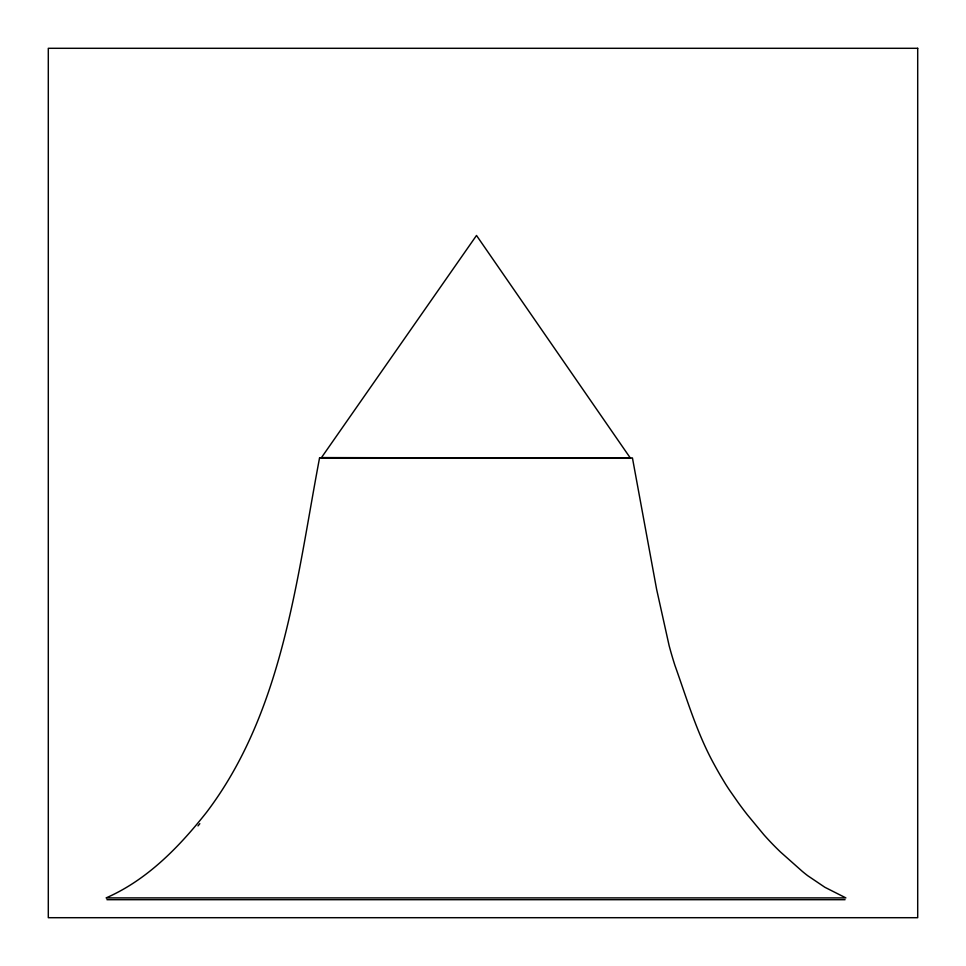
<?xml version="1.0" encoding="UTF-8"?>
<svg xmlns="http://www.w3.org/2000/svg" width="966" height="966" viewBox="0 0 966 966"><rect width="100%" height="100%" fill="white"/><g stroke="black" fill="none" stroke-linecap="round" stroke-linejoin="round"><path stroke-width="1.45" d="M197.994 825.906L199.817 823.66M321.485 458.282L630.508 458.282L476.504 235.463L321.485 457.582L630.508 458.282M106.924 899.696L845.069 899.696M319.553 457.932C296.634 578.598 283.279 711.097 206.495 812.382C179.181 846.953 147.134 880.002 106.115 897.897L845.878 897.897L824.904 887.295L807.648 875.655A161.129 161.129 0 0 1 802.263 871.332L780.528 852.036A292.891 292.891 0 0 1 763.828 834.684L747.455 814.893A401.409 401.409 0 0 1 738.471 802.988L729.668 790.393A232.927 232.927 0 0 1 725.357 783.764L720.31 775.348A438.854 438.854 0 0 1 714.115 764.311C696.909 733.134 686.85 698.732 674.908 665.345A422.806 422.806 0 0 1 669.112 645.578L656.626 589.357L632.44 457.932L319.553 457.932M917.7 48.3L48.3 48.3L48.3 917.7L917.7 917.7L917.7 48.3"/></g></svg>
